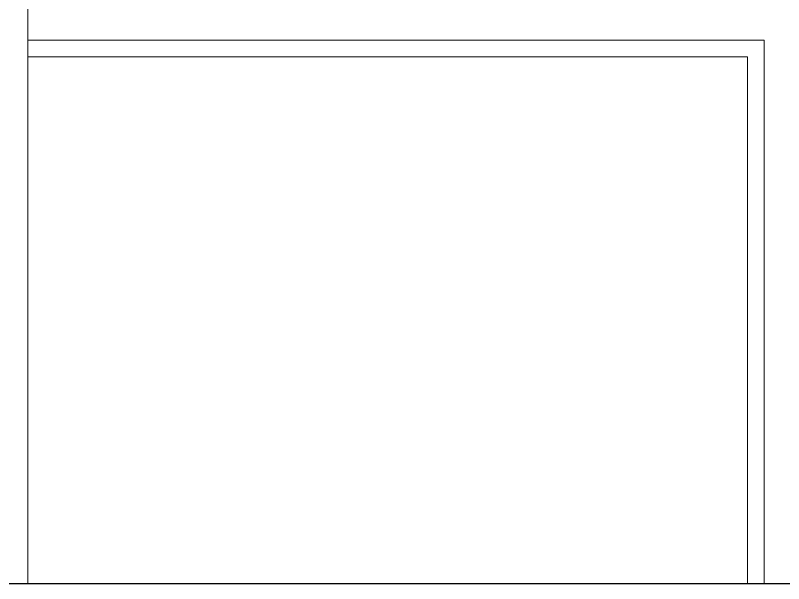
# Model space of a CAD drawing. Header units: inches. Extents: x -10117506 to -5032697, y -6529230 to -3254494.
# Drawn here: x -5046369.87 to -5046358.44, y -3258446.01 to -3258437.56 of the extents above; entities that cross this region are included whole.
import ezdxf

# ---------------------------------------------------------------- set-up
doc = ezdxf.new("R2010")
doc.units = ezdxf.units.IN
doc.header["$LTSCALE"] = 2
doc.header["$MEASUREMENT"] = 0
doc.layers.get('0').update_dxf_attribs({"linetype": 'CONTINUOUS'})
doc.layers.add('window', color=4, linetype='CONTINUOUS', lineweight=13)

msp = doc.modelspace()

# ---------------------------------------------------------------- linework, layer by layer
at = {"ltscale": 0.5}
msp.add_line((-5046538.45, -3258446.014), (-5046098.439, -3258446.014), dxfattribs=at)
at = {"layer": 'window'}
for p, q in [((-5046369.683, -3258446.014), (-5046369.683, -3258406.747)), ((-5046369.683, -3258437.933), (-5046358.727, -3258437.933)), ((-5046358.727, -3258437.933), (-5046358.727, -3258446.014)), ((-5046369.683, -3258438.178), (-5046358.979, -3258438.178)), ((-5046358.979, -3258438.178), (-5046358.979, -3258446.014))]:
    msp.add_line(p, q, dxfattribs=at)

doc.saveas('drawing.dxf')
